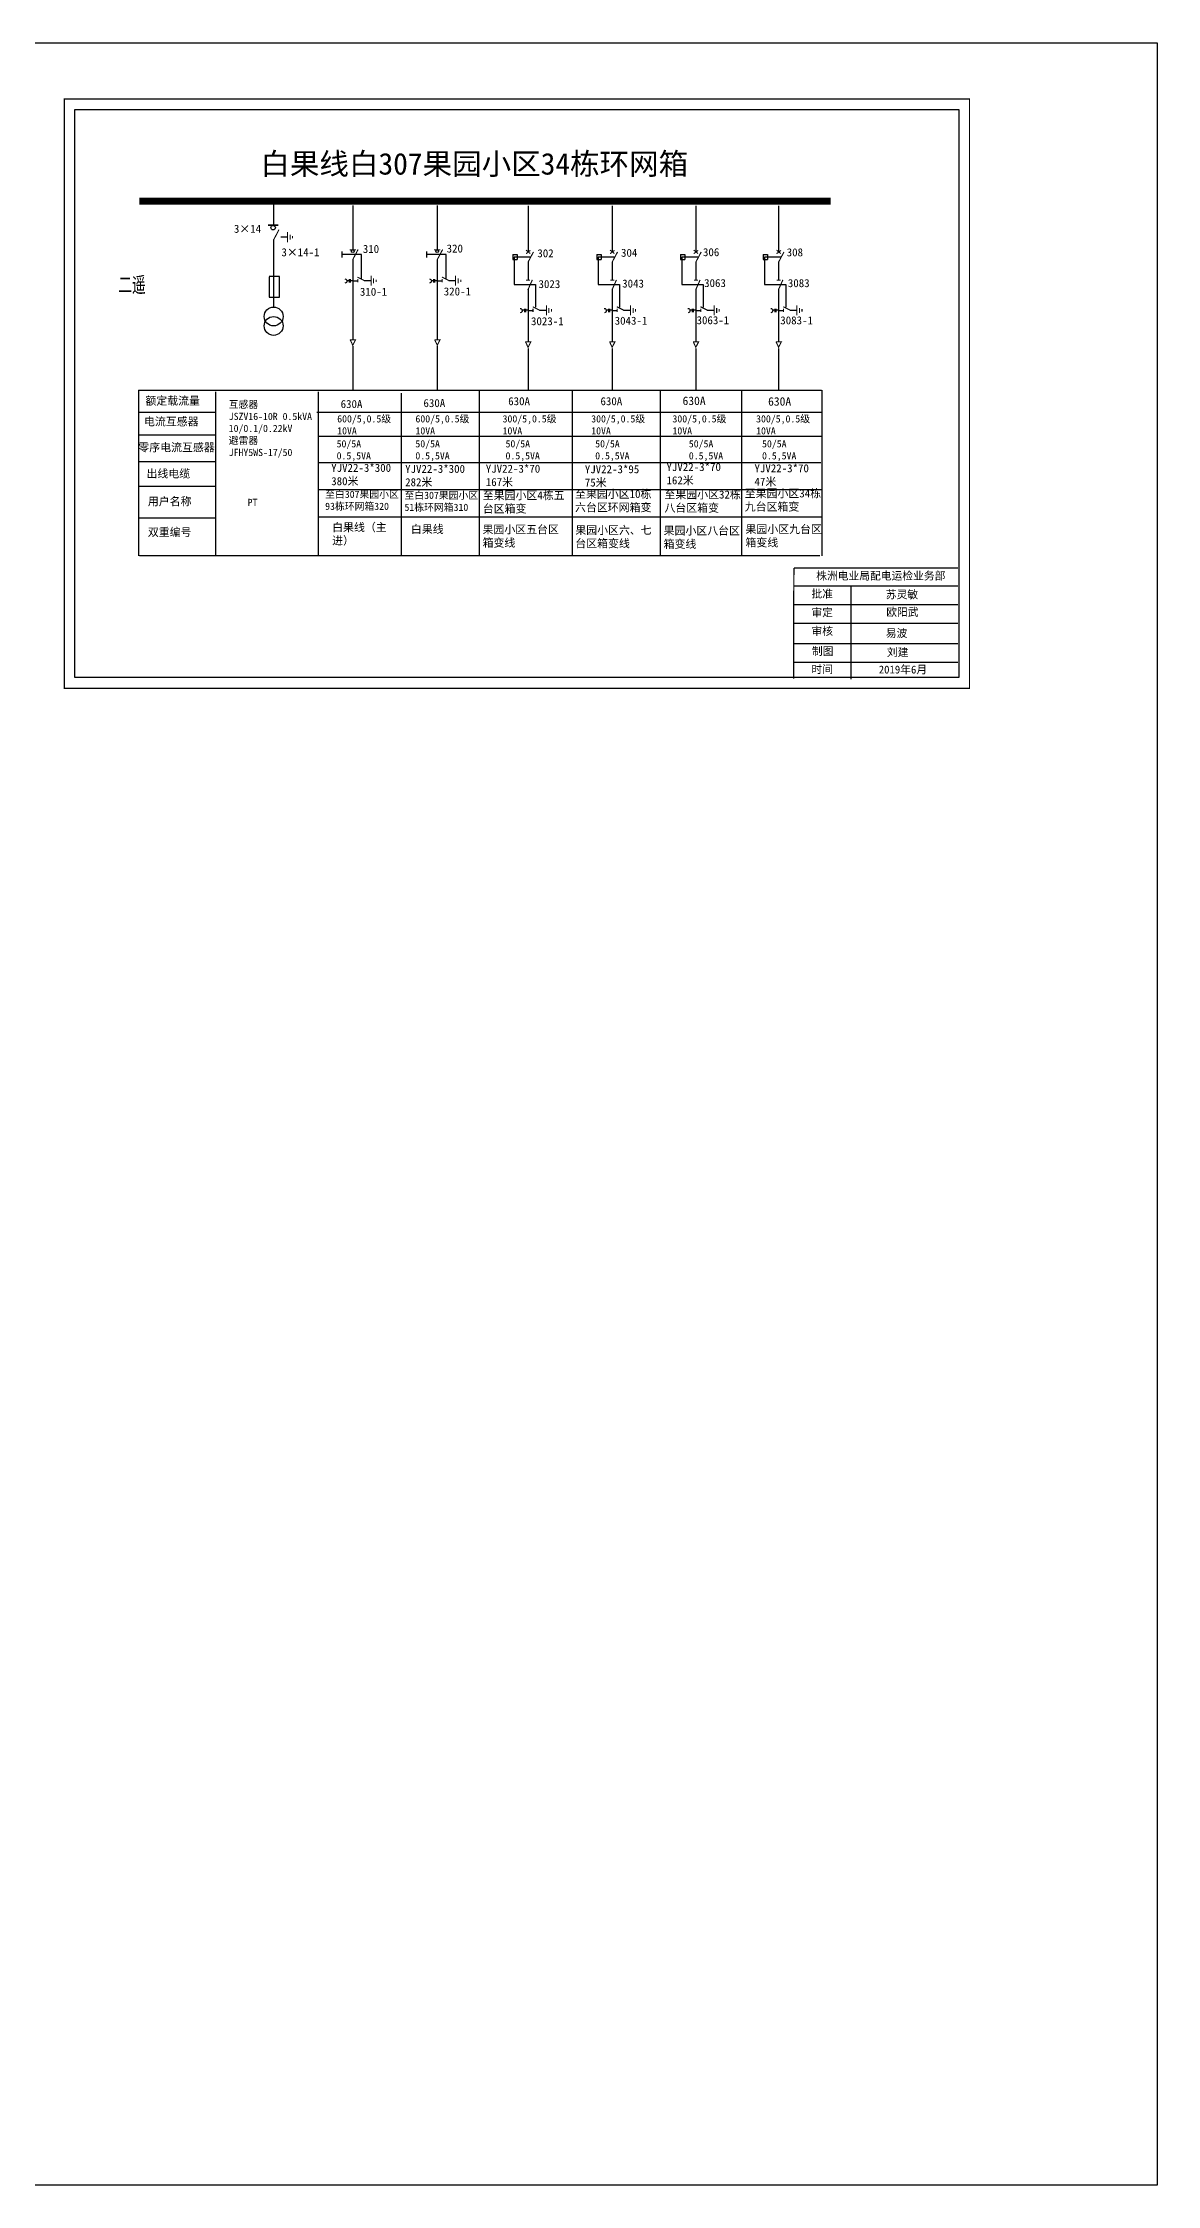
# Model space of a CAD drawing. Extents: x -194 to 226, y -192 to 105.
# Drawn here: x 71.3 to 225.8, y -191.9 to 105.1 of the extents above; entities that cross this region are included whole.
import ezdxf

# ---------------------------------------------------------------- set-up
doc = ezdxf.new("R2010")
doc.units = 0
doc.header["$LTSCALE"] = 0.774411
doc.linetypes.add('ACAD_ISO02W100', pattern=[15, 12, -3])
doc.linetypes.add('CENTER', pattern=[50.8, 31.75, -6.35, 6.35, -6.35])
doc.layers.get('0').update_dxf_attribs({"linetype": 'CONTINUOUS'})
doc.layers.add('2', color=7, linetype='CONTINUOUS')
doc.layers.add('3', color=7, linetype='CONTINUOUS')
doc.styles.add('hztxt_txtstyle_0.00_0_0', font='simkai.ttf')
doc.styles.add('hztxt_txtstyle_2.70_0_0', font='simkai.ttf', dxfattribs={"height": 2.7})
doc.styles.add('字体', font='', dxfattribs={"height": 2.5})
doc.styles.add('宋体', font='', dxfattribs={"width": 0.65})
doc.styles.get('字体').set_extended_font_data('SimSun')
doc.styles.get('宋体').set_extended_font_data('SimSun')

# ---------------------------------------------------------------- blocks, each defined once
blk = doc.blocks.new('JD')
for points in [[(-2, 0.2), (-2, -0.2), (2, 0.2), (2, -0.2)], [(1, -1.2), (1, -0.8), (-1, -1.2), (-1, -0.8)], [(-0.5, -1.8), (-0.5, -2.2), (0.5, -1.8), (0.5, -2.2)]]:
    blk.add_trace(points)

msp = doc.modelspace()

# ---------------------------------------------------------------- linework, layer by layer
at = {"color": 0}
for p, q in [((-194.22, 105.09), (225.78, 105.09)), ((103.27, 83.13), (103.27, 79.84)), ((114.25, 82.53), (114.25, 76.42)), ((125.97, 82.53), (125.97, 76.42)), ((138.56, 82.49), (138.56, 76.08)), ((150.22, 82.49), (150.22, 76.08)), ((161.82, 82.49), (161.82, 76.08)), ((173.29, 82.49), (173.29, 76.08)), ((103.29, 77.81), (103.29, 68.48)), ((104.27, 78.18), (105.21, 78.18)), ((114.25, 75.05), (114.25, 63.95)), ((125.97, 75.05), (125.97, 63.95)), ((136.43, 75.73), (137.03, 75.73)), ((136.43, 75.73), (136.43, 75.07)), ((136.43, 75.07), (137.03, 75.07)), ((137.03, 75.73), (137.03, 75.07)), ((138.56, 74.72), (138.56, 72.24)), ((148.09, 75.73), (148.69, 75.73)), ((148.09, 75.73), (148.09, 75.07)), ((148.09, 75.07), (148.69, 75.07)), ((148.69, 75.73), (148.69, 75.07)), ((150.22, 74.72), (150.22, 72.24)), ((159.69, 75.73), (160.28, 75.73)), ((159.69, 75.73), (159.69, 75.07)), ((159.69, 75.07), (160.28, 75.07)), ((160.28, 75.73), (160.28, 75.07)), ((161.82, 74.72), (161.82, 72.24)), ((171.16, 75.73), (171.76, 75.73)), ((171.16, 75.73), (171.16, 75.07)), ((171.16, 75.07), (171.76, 75.07)), ((171.76, 75.73), (171.76, 75.07)), ((173.29, 74.72), (173.29, 72.24)), ((114.25, 72.11), (114.95, 72.11)), ((115.85, 72.13), (116.79, 72.13)), ((125.97, 72.11), (126.66, 72.11)), ((127.57, 72.13), (128.51, 72.13)), ((138.56, 71), (138.56, 63.7)), ((150.22, 71), (150.22, 63.7)), ((161.82, 71), (161.82, 63.7)), ((173.29, 71), (173.29, 63.7)), ((138.56, 68), (139.25, 68)), ((140.15, 68.02), (141.09, 68.02)), ((150.22, 68), (150.91, 68)), ((151.81, 68.02), (152.75, 68.02)), ((161.82, 68), (162.51, 68)), ((163.41, 68.02), (164.35, 68.02)), ((173.29, 68), (173.98, 68)), ((174.89, 68.02), (175.83, 68.02)), ((95.33, 53.85), (84.62, 53.85)), ((95.29, 50.7), (84.58, 50.7)), ((95.29, 46.99), (84.58, 46.99)), ((95.25, 43.6), (84.54, 43.6)), ((95.29, 39.19), (84.58, 39.19))]:
    msp.add_line(p, q, dxfattribs=at)
for p, q in [((225.78, 105.09), (225.78, -191.91)), ((225.78, -191.91), (-194.22, -191.91))]:
    msp.add_line(p, q)
at = {"color": 0, "linetype": 'ACAD_ISO02W100'}
for p, q in [((138.86, 75.38), (136.62, 75.38)), ((136.62, 75.38), (136.62, 71.57)), ((150.52, 75.38), (148.28, 75.38)), ((148.28, 75.38), (148.28, 71.57)), ((162.12, 75.38), (159.88, 75.38)), ((159.88, 75.38), (159.88, 71.57)), ((173.59, 75.38), (171.35, 75.38)), ((171.35, 75.38), (171.35, 71.57)), ((136.62, 71.57), (139.57, 71.57)), ((139.57, 71.57), (139.57, 68.43)), ((148.28, 71.57), (151.23, 71.57)), ((151.23, 71.57), (151.23, 68.43)), ((159.88, 71.57), (162.83, 71.57)), ((162.83, 71.57), (162.83, 68.43)), ((171.35, 71.57), (174.31, 71.57)), ((174.31, 71.57), (174.31, 68.43))]:
    msp.add_line(p, q, dxfattribs=at)
at = {"color": 0, "linetype": 'CENTER'}
for p, q in [((114.26, 63.05), (114.26, 56.92)), ((125.98, 63.05), (125.98, 56.92)), ((138.56, 62.71), (138.56, 56.95)), ((150.22, 62.71), (150.22, 56.95)), ((161.82, 62.71), (161.82, 56.95)), ((173.3, 62.71), (173.3, 56.95))]:
    msp.add_line(p, q, dxfattribs=at)
at = {"color": 0, "linetype": 'Continuous'}
for p, q in [((84.56, 56.93), (179.22, 56.93)), ((84.6, 33.99), (84.6, 56.93)), ((95.23, 56.69), (95.23, 33.99)), ((109.44, 56.69), (109.44, 33.99)), ((120.96, 56.53), (120.96, 34.01)), ((131.78, 56.89), (131.78, 34)), ((144.68, 56.89), (144.68, 34)), ((156.88, 56.87), (156.88, 33.98)), ((168.15, 56.8), (168.15, 33.9)), ((179.28, 56.92), (179.28, 33.97)), ((109.27, 53.87), (179.26, 53.87)), ((109.44, 50.57), (179.28, 50.57)), ((109.44, 46.89), (179.16, 46.89)), ((109.44, 43.16), (179.35, 43.16)), ((109.44, 39.37), (179.26, 39.37)), ((179.01, 33.99), (84.68, 33.99)), ((175.41, 29.82), (198.16, 29.82)), ((183.3, 29.82), (183.3, 16.89)), ((175.41, 27.23), (198.16, 27.23)), ((175.41, 24.64), (198.16, 24.64)), ((175.41, 21.81), (198.16, 21.81)), ((175.41, 19.22), (198.16, 19.22))]:
    msp.add_line(p, q, dxfattribs=at)
at = {"color": 0, "linetype": 'Continuous', "const_width": 0.182}
msp.add_lwpolyline([(74.27, 97.31), (199.76, 97.31), (199.76, 15.61), (74.27, 15.61)], close=True, dxfattribs=at)
at = {"color": 0, "linetype": 'Continuous'}
msp.add_lwpolyline([(75.75, 95.83), (198.28, 95.83), (198.28, 17.08), (75.75, 17.08)], close=True, dxfattribs=at)
at = {"color": 0}
for points, const_width in [([(84.68, 83.13), (180.52, 83.13)], 0.998), ([(102.52, 79.8), (103.92, 79.8)], 0.238), ([(103.29, 77.77), (104.03, 79.19)], 0.15), ([(113.81, 76.4), (114.7, 76.4)], 0.15), ([(114.25, 75.02), (115, 76.44)], 0.15), ([(125.53, 76.4), (126.41, 76.4)], 0.15), ([(125.97, 75.02), (126.72, 76.44)], 0.15), ([(138.28, 75.85), (138.88, 76.31)], 0.15), ([(138.28, 76.35), (138.87, 75.87)], 0.15), ([(138.56, 74.68), (139.31, 76.1)], 0.15), ([(149.94, 76.35), (150.53, 75.87)], 0.15), ([(149.93, 75.85), (150.54, 76.31)], 0.15), ([(150.22, 74.68), (150.97, 76.1)], 0.15), ([(161.54, 76.35), (162.12, 75.87)], 0.15), ([(161.53, 75.85), (162.14, 76.31)], 0.15), ([(161.82, 74.68), (162.57, 76.1)], 0.15), ([(173.01, 75.85), (173.62, 76.31)], 0.15), ([(173.01, 76.35), (173.6, 75.87)], 0.15), ([(173.29, 74.68), (174.04, 76.1)], 0.15), ([(114.91, 72.61), (115.91, 72.11)], 0.15), ([(114.95, 72.34), (114.95, 71.88)], 0.15), ([(126.63, 72.61), (127.62, 72.11)], 0.15), ([(126.66, 72.34), (126.66, 71.88)], 0.15), ([(138.29, 72.2), (138.85, 72.2)], 0.15), ([(138.53, 70.82), (139.16, 72.23)], 0.15), ([(149.95, 72.2), (150.5, 72.2)], 0.15), ([(150.19, 70.82), (150.82, 72.23)], 0.15), ([(161.55, 72.2), (162.1, 72.2)], 0.15), ([(161.79, 70.82), (162.42, 72.23)], 0.15), ([(173.02, 72.2), (173.58, 72.2)], 0.15), ([(173.26, 70.82), (173.89, 72.23)], 0.15), ([(139.21, 68.5), (140.21, 68)], 0.15), ([(150.87, 68.5), (151.87, 68)], 0.15), ([(162.47, 68.5), (163.47, 68)], 0.15), ([(173.95, 68.5), (174.94, 68)], 0.15), ([(139.25, 68.23), (139.25, 67.77)], 0.15), ([(150.91, 68.23), (150.91, 67.77)], 0.15), ([(162.51, 68.23), (162.51, 67.77)], 0.15), ([(173.98, 68.23), (173.98, 67.77)], 0.15), ([(113.89, 63.93), (114.65, 63.93), (114.26, 63.16), (113.9, 63.94)], 0.15), ([(125.6, 63.93), (126.37, 63.93), (125.98, 63.16), (125.61, 63.94)], 0.15), ([(138.19, 63.65), (138.95, 63.65), (138.56, 62.88), (138.2, 63.66)], 0.15), ([(149.85, 63.65), (150.61, 63.65), (150.22, 62.88), (149.86, 63.66)], 0.15), ([(161.45, 63.65), (162.21, 63.65), (161.82, 62.88), (161.46, 63.66)], 0.15), ([(172.93, 63.65), (173.69, 63.65), (173.3, 62.88), (172.93, 63.66)], 0.15)]:
    msp.add_lwpolyline(points, dxfattribs=dict(at, const_width=const_width))
for points in [[(112.74, 76.17), (112.74, 75.34)], [(124.46, 76.17), (124.46, 75.34)], [(102.69, 72.64), (102.69, 69.84), (104.08, 69.84), (104.08, 72.67), (102.69, 72.67)], [(113.75, 72.11), (113.43, 72.11)], [(113.75, 72.32), (113.75, 71.87)], [(113.89, 72.32), (113.89, 71.87)], [(114.25, 72.11), (113.89, 72.11)], [(125.47, 72.11), (125.15, 72.11)], [(125.47, 72.32), (125.47, 71.87)], [(125.61, 72.32), (125.61, 71.87)], [(125.97, 72.11), (125.61, 72.11)], [(138.06, 68.01), (137.74, 68.01)], [(138.06, 68.22), (138.06, 67.76)], [(138.2, 68.22), (138.2, 67.76)], [(138.56, 68.01), (138.2, 68.01)], [(149.71, 68.01), (149.4, 68.01)], [(149.71, 68.22), (149.71, 67.76)], [(149.86, 68.22), (149.86, 67.76)], [(150.22, 68.01), (149.86, 68.01)], [(161.31, 68.01), (161, 68.01)], [(161.31, 68.22), (161.31, 67.76)], [(161.45, 68.22), (161.45, 67.76)], [(161.81, 68.01), (161.45, 68.01)], [(172.79, 68.01), (172.47, 68.01)], [(172.79, 68.22), (172.79, 67.76)], [(172.93, 68.22), (172.93, 67.76)], [(173.29, 68.01), (172.93, 68.01)]]:
    msp.add_lwpolyline(points, dxfattribs=at)
at = {"color": 0, "linetype": 'ACAD_ISO02W100'}
for points in [[(115.48, 72.34), (115.48, 75.75), (112.74, 75.75)], [(127.2, 72.34), (127.2, 75.75), (124.46, 75.75)]]:
    msp.add_lwpolyline(points, dxfattribs=at)
at = {"color": 0}
for points in [[(113.17, 72.37, -0.877934), (113.18, 71.76)], [(124.88, 72.37, -0.877934), (124.9, 71.76)], [(137.47, 68.27, -0.877934), (137.48, 67.66)], [(149.13, 68.27, -0.877934), (149.14, 67.66)], [(160.73, 68.27, -0.877934), (160.74, 67.66)], [(172.21, 68.27, -0.877934), (172.22, 67.66)]]:
    msp.add_lwpolyline(points, format="xyb", dxfattribs=at)
at = {"color": 0, "linetype": 'Continuous', "const_width": 0.182}
for points in [[(175.41, 32.3), (175.39, 16.93)], [(175.41, 32.3), (198.16, 32.3)]]:
    msp.add_lwpolyline(points, dxfattribs=at)
at = {"color": 0}
for centre, radius in [((103.22, 79.46), 0.305), ((114.25, 76.19), 0.192), ((125.97, 76.19), 0.192)]:
    msp.add_circle(centre, radius, dxfattribs=at)
at = {"layer": '2', "color": 0}
for centre in [(103.29, 67.15), (103.29, 65.84)]:
    msp.add_circle(centre, 1.31, dxfattribs=at)

# ---------------------------------------------------------------- block references
at = {"color": 0, "xscale": 0.3494655254594932, "yscale": 0.3494655254594932, "zscale": 0.3494655254595134, "rotation": 90}
for p in [(105.22, 78.15), (116.8, 72.1), (128.52, 72.1), (141.11, 67.99), (152.77, 67.99), (164.36, 67.99), (175.84, 67.99)]:
    msp.add_blockref('JD', p, dxfattribs=at)

# ---------------------------------------------------------------- texts
at = {"color": 0, "linetype": 'Continuous', "style": 'hztxt_txtstyle_2.70_0_0'}
for s, p in [('3×14', (97.78, 78.75)), ('3×14-1', (104.37, 75.5)), ('310', (115.65, 75.96)), ('320', (127.27, 76.02)), ('302', (139.85, 75.36)), ('304', (151.45, 75.43)), ('306', (162.81, 75.51)), ('308', (174.42, 75.49)), ('3023', (140.01, 71.09)), ('3043', (151.61, 71.16)), ('3063', (162.97, 71.23)), ('3083', (174.58, 71.22)), ('310-1', (115.25, 70.02)), ('320-1', (126.87, 70.07)), ('3023-1', (138.97, 65.94)), ('3043-1', (150.57, 66.01)), ('3063-1', (161.92, 66.08)), ('3083-1', (173.53, 66.06))]:
    msp.add_text(s, height=1.109, dxfattribs=at).set_placement(p)
at = {"color": 0, "linetype": 'Continuous', "attachment_point": 1}
for s, insert, char_height, width, style in [('白果线白307果园小区34栋环网箱', (101.45, 89.82), 3, 90.5642, '字体'), ('{\\fSimSun|b0|i0|c134|p2;额定载流量}', (85.51, 56.02), 1.1094, 17.8852, 'hztxt_txtstyle_2.70_0_0'), ('\\A1;{\\fSimSun|b0|i0|c134|p2;互感器\\PJSZV16-10R 0.5kVA\\P10/0.1/0.22kV\\P避雷器\\PJFHY5WS-17/50}', (97.06, 55.46), 0.9985, 18.4113, 'hztxt_txtstyle_2.70_0_0'), ('\\A1;{\\fSimSun|b0|i0|c134|p2;600/5,0.5级\\P10VA}', (112.1, 53.46), 0.9985, 18.4113, 'hztxt_txtstyle_2.70_0_0'), ('{\\fSimSun|b0|i0|c134|p2;630A}', (112.58, 55.57), 1.1094, 17.8852, 'hztxt_txtstyle_2.70_0_0'), ('\\A1;{\\fSimSun|b0|i0|c134|p2;600/5,0.5级\\P10VA}', (122.95, 53.46), 0.9985, 18.4113, 'hztxt_txtstyle_2.70_0_0'), ('{\\fSimSun|b0|i0|c134|p2;630A}', (124.06, 55.7), 1.1094, 17.8852, 'hztxt_txtstyle_2.70_0_0'), ('\\A1;{\\fSimSun|b0|i0|c134|p2;300/5,0.5级\\P10VA}', (135.03, 53.46), 0.9985, 18.4113, 'hztxt_txtstyle_2.70_0_0'), ('{\\fSimSun|b0|i0|c134|p2;630A}', (135.81, 55.96), 1.1094, 17.8852, 'hztxt_txtstyle_2.70_0_0'), ('\\A1;{\\fSimSun|b0|i0|c134|p2;300/5,0.5级\\P10VA}', (147.32, 53.46), 0.9985, 18.4113, 'hztxt_txtstyle_2.70_0_0'), ('{\\fSimSun|b0|i0|c134|p2;630A}', (148.6, 55.96), 1.1094, 17.8852, 'hztxt_txtstyle_2.70_0_0'), ('\\A1;{\\fSimSun|b0|i0|c134|p2;300/5,0.5级\\P10VA}', (158.58, 53.46), 0.9985, 18.4113, 'hztxt_txtstyle_2.70_0_0'), ('{\\fSimSun|b0|i0|c134|p2;630A}', (159.98, 56.05), 1.1757, 9.454, 'hztxt_txtstyle_0.00_0_0'), ('\\A1;{\\fSimSun|b0|i0|c134|p2;300/5,0.5级\\P10VA}', (170.18, 53.46), 0.9985, 18.4113, 'hztxt_txtstyle_2.70_0_0'), ('{\\fSimSun|b0|i0|c134|p2;630A}', (171.84, 55.96), 1.1757, 9.454, 'hztxt_txtstyle_0.00_0_0'), ('{\\fSimSun|b0|i0|c134|p2;电流互感器}', (85.32, 53.14), 1.1094, 17.8852, 'hztxt_txtstyle_2.70_0_0'), ('{\\fSimSun|b0|i0|c134|p2;零序电流互感器}', (84.53, 49.56), 1.1094, 17.8852, 'hztxt_txtstyle_2.70_0_0'), ('{\\fSimSun|b0|i0|c134|p2;50/5A\\P0.5,5VA}', (112.02, 50), 0.9985, 17.8852, 'hztxt_txtstyle_2.70_0_0'), ('{\\fSimSun|b0|i0|c134|p2;50/5A\\P0.5,5VA}', (122.94, 50), 0.9985, 17.8852, 'hztxt_txtstyle_2.70_0_0'), ('{\\fSimSun|b0|i0|c134|p2;50/5A\\P0.5,5VA}', (135.44, 50), 0.9985, 17.8852, 'hztxt_txtstyle_2.70_0_0'), ('{\\fSimSun|b0|i0|c134|p2;50/5A\\P0.5,5VA}', (147.87, 50), 0.9985, 17.8852, 'hztxt_txtstyle_2.70_0_0'), ('{\\fSimSun|b0|i0|c134|p2;50/5A\\P0.5,5VA}', (160.85, 50), 0.9985, 17.8852, 'hztxt_txtstyle_2.70_0_0'), ('{\\fSimSun|b0|i0|c134|p2;50/5A\\P0.5,5VA}', (171, 50), 0.9985, 17.8852, 'hztxt_txtstyle_2.70_0_0'), ('{\\fSimSun|b0|i0|c134|p2;出线电缆}', (85.66, 45.92), 1.1094, 17.8852, 'hztxt_txtstyle_2.70_0_0'), ('{\\fSimSun|b0|i0|c134|p2;YJV22-3*300\\P380米}', (111.27, 46.72), 1.1094, 17.8852, 'hztxt_txtstyle_2.70_0_0'), ('{\\fSimSun|b0|i0|c134|p2;YJV22-3*300\\P282米}', (121.52, 46.58), 1.1094, 17.8852, 'hztxt_txtstyle_2.70_0_0'), ('{\\fSimSun|b0|i0|c134|p2;YJV22-3*70\\P167米}', (132.7, 46.6), 1.1094, 17.8852, 'hztxt_txtstyle_2.70_0_0'), ('{\\fSimSun|b0|i0|c134|p2;YJV22-3*95\\P75米}', (146.43, 46.53), 1.1094, 17.8852, 'hztxt_txtstyle_2.70_0_0'), ('{\\fSimSun|b0|i0|c134|p2;YJV22-3*70\\P162米}', (157.75, 46.84), 1.1094, 17.8852, 'hztxt_txtstyle_2.70_0_0'), ('{\\fSimSun|b0|i0|c134|p2;YJV22-3*70\\P47米}', (169.95, 46.66), 1.1094, 17.8852, 'hztxt_txtstyle_2.70_0_0'), ('{\\fSimSun|b0|i0|c134|p2;用户名称}', (85.85, 42.07), 1.1094, 17.8852, 'hztxt_txtstyle_2.70_0_0'), ('{\\fSimSun|b0|i0|c134|p2;PT}', (99.68, 41.87), 1.0024, 7.7986, 'hztxt_txtstyle_0.00_0_0'), ('{\\fSimSun|b0|i0|c134|p2;至白307果园小区93栋环网箱320}', (110.43, 43), 0.9985, 10.6174, 'hztxt_txtstyle_2.70_0_0'), ('{\\fSimSun|b0|i0|c134|p2;至白307果园小区51栋环网箱310}', (121.43, 42.86), 0.9985, 10.6499, 'hztxt_txtstyle_2.70_0_0'), ('{\\fSimSun|b0|i0|c134|p2;至果园小区4栋五台区箱变}', (132.28, 42.91), 1.1094, 11.3623, 'hztxt_txtstyle_2.70_0_0'), ('{\\fSimSun|b0|i0|c134|p2;至果园小区10栋六台区环网箱变}', (145.07, 43.09), 1.1094, 11.3623, 'hztxt_txtstyle_2.70_0_0'), ('{\\fSimSun|b0|i0|c134|p2;至果园小区32栋八台区箱变}', (157.47, 43.02), 1.1094, 11.3623, 'hztxt_txtstyle_2.70_0_0'), ('{\\fSimSun|b0|i0|c134|p2;至果园小区34栋九台区箱变}', (168.6, 43.18), 1.1094, 11.3623, 'hztxt_txtstyle_2.70_0_0'), ('{\\fSimSun|b0|i0|c134|p2;白果线（主进）}', (111.4, 38.48), 1.1094, 9.6036, 'hztxt_txtstyle_2.70_0_0'), ('{\\fSimSun|b0|i0|c134|p2;双重编号}', (85.85, 37.81), 1.1094, 17.8852, 'hztxt_txtstyle_2.70_0_0'), ('{\\fSimSun|b0|i0|c134|p2;白果线}', (122.32, 38.21), 1.1094, 9.6036, 'hztxt_txtstyle_2.70_0_0'), ('{\\fSimSun|b0|i0|c134|p2;果园小区五台区箱变线}', (132.25, 38.18), 1.1094, 11.3623, 'hztxt_txtstyle_2.70_0_0'), ('{\\fSimSun|b0|i0|c134|p2;果园小区六、七台区箱变线}', (145.11, 38.09), 1.1094, 11.3623, 'hztxt_txtstyle_2.70_0_0'), ('{\\fSimSun|b0|i0|c134|p2;果园小区八台区箱变线}', (157.35, 38.01), 1.1094, 11.3623, 'hztxt_txtstyle_2.70_0_0'), ('{\\fSimSun|b0|i0|c134|p2;果园小区九台区箱变线}', (168.7, 38.21), 1.1094, 11.3623, 'hztxt_txtstyle_2.70_0_0'), ('株洲电业局配电运检业务部', (178.51, 31.75), 1.0944, 29.9201, '字体'), ('{\\fKaiTi_GB2312|b0|i0|c134|p49;批准}', (177.85, 29.26), 1.0944, 8.5588, '字体'), ('\\f\uffbfﾬￌﾣﾤ_GB2312|b0|i0|c134|p49;审定', (177.85, 26.66), 1.0944, 8.5588, '字体'), ('苏灵敏', (188.16, 29.16), 1.094, 8.5588, '字体'), ('欧阳武', (188.22, 26.72), 1.094, 8.5588, '字体'), ('\\f\uffbfﾬￌﾣﾤ_GB2312|b0|i0|c134|p49;审核', (177.85, 24.08), 1.0944, 8.5588, '字体'), ('易波', (188.16, 23.79), 1.094, 8.5588, '字体'), ('\\f\uffbfﾬￌﾣﾤ_GB2312|b0|i0|c134|p49;制图', (177.91, 21.3), 1.0944, 8.5588, '字体'), ('刘建', (188.32, 21.15), 1.094, 8.5588, '字体'), ('\\f\uffbfﾬￌﾣﾤ_GB2312|b0|i0|c134|p49;时间', (177.85, 18.79), 1.0944, 8.5588, '字体'), ('2019年6月', (187.18, 18.75), 1.094, 16.0081, '字体')]:
    msp.add_mtext(s, dxfattribs=dict(at, insert=insert, char_height=char_height, width=width, style=style))
at = {"layer": '3', "color": 0, "style": '宋体', "width": 0.65}
msp.add_text('二遥', height=2.143, dxfattribs=at).set_placement((81.75, 70.48, -0.03))

doc.saveas('drawing.dxf')
